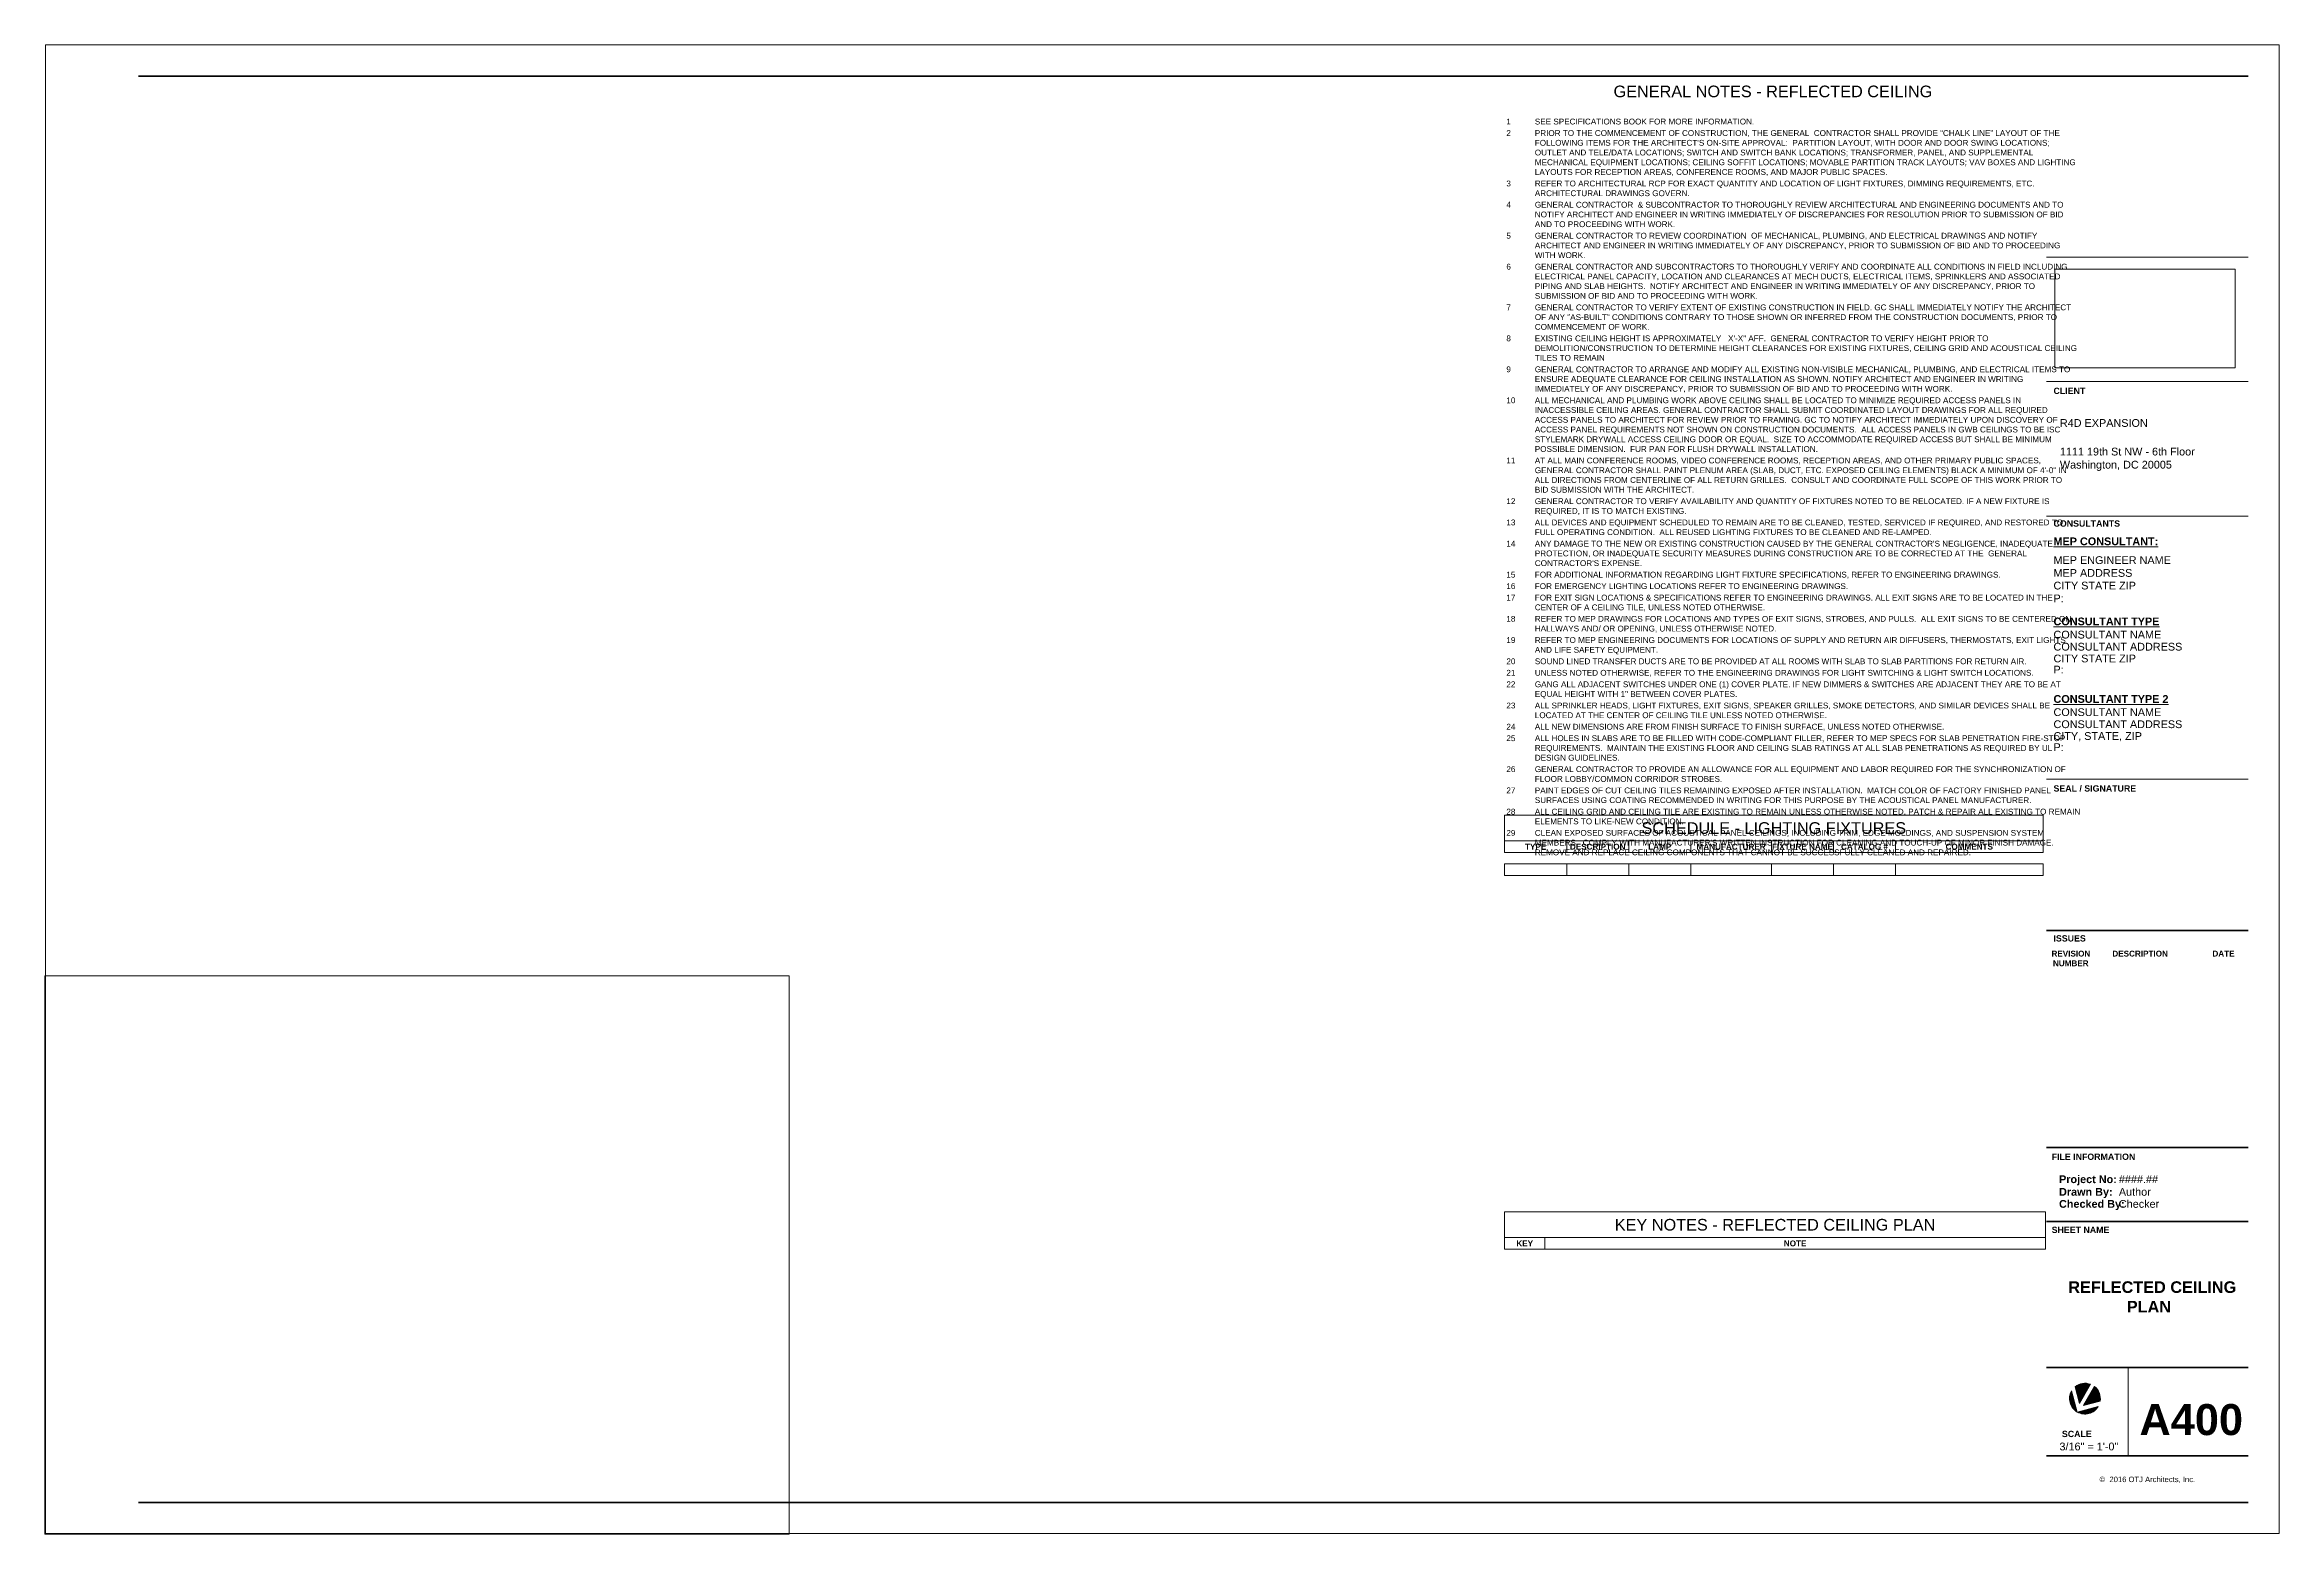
# Paper-space layout 'Layout1' of a CAD drawing. Header units: inches. Extents: x 0 to 36, y 0 to 24.
import ezdxf

# ---------------------------------------------------------------- set-up
doc = ezdxf.new("R2010")
doc.units = ezdxf.units.IN
doc.header["$MEASUREMENT"] = 0
for name, color, linetype, lineweight in [('A-ANNO-NOTE', 131, 'Continuous', 9), ('A-DETL-THIN', 151, 'Continuous', 9), ('G-ANNO-SCHD', 231, 'Continuous', 9), ('G-ANNO-TTLB', 6, 'Continuous', 9), ('G-ANNO-TTLB-THIN', 151, 'Continuous', 9), ('G-ANNO-TTLB-WIDE', 214, 'Continuous', 50)]:
    doc.layers.add(name, color=color, linetype=linetype, lineweight=lineweight)
doc.styles.add('Arial_B_1', font='arialbd.ttf', dxfattribs={"height": 0.09374999999999999})
doc.styles.add('Swis721 Lt BT', font='swissl.ttf', dxfattribs={"height": 0.1875})
doc.styles.add('Swis721 Lt BT_1', font='swissl.ttf', dxfattribs={"height": 0.08808360477741585})
doc.styles.add('Swis721 Lt BT_2', font='swissl.ttf', dxfattribs={"height": 0.125})
doc.styles.add('Swis721 Lt BT_3', font='swissl.ttf', dxfattribs={"height": 0.09374999999999999})
doc.styles.add('Swis721 Lt BT_B', font='', dxfattribs={"height": 0.09374999999999999})
doc.styles.add('Swis721 Lt BT_B_1', font='', dxfattribs={"height": 0.1015625})
doc.styles.add('Swis721 Lt BT_B_2', font='', dxfattribs={"height": 0.125})
doc.styles.add('Swis721 Lt BT_B_3', font='', dxfattribs={"height": 0.5})
doc.styles.add('Swis721 Lt BT_B_4', font='', dxfattribs={"height": 0.1875})
doc.styles.get('Swis721 Lt BT_B').set_extended_font_data('Swis721 Lt BT', bold=True)
doc.styles.get('Swis721 Lt BT_B_1').set_extended_font_data('Swis721 Lt BT', bold=True)
doc.styles.get('Swis721 Lt BT_B_2').set_extended_font_data('Swis721 Lt BT', bold=True)
doc.styles.get('Swis721 Lt BT_B_3').set_extended_font_data('Swis721 Lt BT', bold=True)
doc.styles.get('Swis721 Lt BT_B_4').set_extended_font_data('Swis721 Lt BT', bold=True)
picture_1 = doc.add_image_def('image1.jpg', size_in_pixel=(2551, 1396))

# ---------------------------------------------------------------- blocks, each defined once
blk = doc.blocks.new('TB-DC_VA-24 x 36 - DC_VA 24X36-3374688-REFLECTED CEILING PLAN')
at = {"layer": 'G-ANNO-TTLB'}
h = blk.add_hatch(color=256, dxfattribs=at)
edge = h.paths.add_edge_path(flags=0)
edge.add_line((32.66517749473161, 2.311137523626253), (32.75616867069017, 1.971553831908551))
edge.add_arc((32.88046492856971, 2.186841265746675), 0.2485925157591483, 149.9999999999986, 240.0000000000104, ccw=False)
h = blk.add_hatch(color=256, dxfattribs=at)
edge = h.paths.add_edge_path(flags=0)
edge.add_line((32.79448804294488, 2.111040377379424), (32.72269999401936, 2.378957023345547))
edge.add_arc((32.88046492856972, 2.186841265746635), 0.2485925157591917, 68.45651933527552, 129.3927463647064, ccw=False)
edge.add_line((32.97174988950517, 2.418066901865336), (32.79448804294488, 2.111040377379424))
h = blk.add_hatch(color=256, dxfattribs=at)
edge = h.paths.add_edge_path(flags=0)
edge.add_line((33.12572452239279, 2.146270703399233), (32.85780787642671, 2.074482654473722))
edge.add_line((32.85780787642671, 2.074482654473722), (33.03506972298693, 2.38150917895962))
edge.add_arc((32.88046492856969, 2.186841265746723), 0.2485925157591436, -9.39274636469412, 51.5434806647329, ccw=False)
h = blk.add_hatch(color=256, dxfattribs=at)
edge = h.paths.add_edge_path(flags=0)
edge.add_line((32.75616867069017, 1.97155383190856), (33.09575236240782, 2.062545007867137))
edge.add_arc((32.88046492856971, 2.186841265746674), 0.248592515759136, 240.0000000000069, 330.0000000000087, ccw=False)
at = {"layer": 'A-ANNO-NOTE'}
for p, q in [((32.75616867069017, 1.971553831908565), (32.66517749473162, 2.311137523626257)), ((32.66517749473162, 2.311137523626253), (32.75616867069017, 1.971553831908569)), ((32.75616867069017, 1.971553831908551), (32.66517749473161, 2.311137523626253)), ((32.72269999401936, 2.378957023345545), (32.79448804294488, 2.111040377379423)), ((32.79448804294488, 2.111040377379424), (32.72269999401936, 2.378957023345546)), ((32.72269999401936, 2.378957023345547), (32.79448804294488, 2.111040377379424)), ((32.97174988950518, 2.418066901865338), (32.79448804294488, 2.111040377379423)), ((32.79448804294488, 2.111040377379423), (32.97174988950518, 2.418066901865338)), ((32.79448804294488, 2.111040377379424), (32.97174988950517, 2.418066901865336)), ((33.03506972298698, 2.381509178959574), (32.85780787642671, 2.074482654473721)), ((32.85780787642671, 2.07448265447372), (33.03506972298698, 2.381509178959573)), ((33.03506972298693, 2.38150917895962), (32.85780787642671, 2.074482654473722)), ((33.09575236240781, 2.062545007867142), (32.75616867069017, 1.971553831908566)), ((32.75616867069018, 1.971553831908561), (33.09575236240781, 2.062545007867137)), ((33.09575236240782, 2.062545007867137), (32.75616867069017, 1.97155383190856)), ((33.12572452239277, 2.146270703399232), (32.85780787642671, 2.07448265447372)), ((32.85780787642671, 2.07448265447372), (33.12572452239277, 2.146270703399233)), ((32.85780787642671, 2.074482654473722), (33.12572452239279, 2.146270703399233))]:
    blk.add_line(p, q, dxfattribs=at)
for centre, radius, start, end in [((32.88046492856971, 2.186841265746674), 0.2485925157591424, 149.9999999999968, 240.0000000000108), ((32.8804649285697, 2.186841265746679), 0.2485925157591398, 149.999999999994, 239.9999999953111), ((32.88046492856971, 2.186841265746675), 0.2485925157591486, 149.9999999999979, 240.00000000001), ((32.88046492856973, 2.186841265746622), 0.2485925157592049, 68.4565193352762, 129.3927463647056), ((32.88046492856973, 2.18684126574662), 0.2485925157592115, 68.45651933527687, 129.3927463647065), ((32.88046492856972, 2.186841265746635), 0.2485925157591917, 68.4565193352751, 129.3927463647061), ((32.88046492856969, 2.186841265746727), 0.2485925157591366, 350.6072536353049, 51.54348066473147), ((32.88046492856969, 2.186841265746724), 0.2485925157591366, 350.6072536353153, 51.54348066473151), ((32.88046492856969, 2.186841265746723), 0.2485925157591436, 350.6072536353055, 51.54348066473253), ((32.88046492856971, 2.186841265746673), 0.248592515759136, 240.0000000000082, 330.0000000000084), ((32.8804649285697, 2.186841265746679), 0.2485925157591307, 239.9999999953101, 330.0000000000065), ((32.88046492856971, 2.186841265746674), 0.2485925157591396, 240.0000000000067, 330.0000000000076)]:
    blk.add_arc(centre, radius, start, end, dxfattribs=at)
at = {"layer": 'G-ANNO-TTLB'}
for p, q in [((0.01249999999996198, 24.0124999999998), (0.01249999999996198, 0.01249999999916795)), ((36.0125, 24.0125), (0.01249999999999929, 24.0125)), ((36.0125, 0.01249999999988205), (36.0125, 24.0125)), ((32.26249999999998, 20.58615224385849), (35.51249999999998, 20.58615224385849)), ((32.26249999999998, 20.58615224385849), (35.51249999999998, 20.58615224385849)), ((0.01249999999996198, 0.01249999999916529), (36.01249999999995, 0.01249999999916529))]:
    blk.add_line(p, q, dxfattribs=at)
at = {"layer": 'G-ANNO-TTLB-THIN'}
for p, q in [((32.26249999999998, 18.58047974385848), (35.51249999999999, 18.58047974385848)), ((32.26249999999998, 16.41007603562076), (35.51249999999999, 16.41007603562076)), ((32.26249999999997, 12.17184017249794), (35.51249999999999, 12.17184017249794)), ((33.57501179533868, 2.690203614458643), (33.57501179533868, 1.262499999999882))]:
    blk.add_line(p, q, dxfattribs=at)
at = {"layer": 'G-ANNO-TTLB-WIDE'}
for p, q in [((35.51249999999999, 23.50249999999988), (1.512500000000036, 23.50249999999988)), ((32.26249999999997, 9.731457673865457), (35.51249999999999, 9.731457673865457)), ((35.51249999999999, 6.238084377275196), (32.26249999999996, 6.238084377275206)), ((35.51249999999999, 5.04106319586103), (32.26249999999996, 5.041063195861041)), ((32.26249999999996, 2.690203614458643), (35.51249999999999, 2.690203614458643)), ((32.26249999999995, 1.262499999999882), (35.51249999999999, 1.262499999999882)), ((1.512499999999998, 0.512499999999882), (32.26249999999998, 0.512499999999882)), ((32.26249999999998, 0.512499999999882), (35.51249999999999, 0.512499999999882))]:
    blk.add_line(p, q, dxfattribs=at)
at = {"layer": 'G-ANNO-TTLB', "attachment_point": 1}
for s, insert, char_height, width, style in [('CLIENT', (32.37337726309554, 18.48351160700313), 0.1015625, 0.5712812499999999, 'Swis721 Lt BT_B_1'), ('CONSULTANTS', (32.37428590828188, 16.3443578987654), 0.1015625, 1.199375, 'Swis721 Lt BT_B_1'), ('\\LMEP CONSULTANT:', (32.37329619640249, 16.06908375908567), 0.125, 1.94425, 'Swis721 Lt BT_B_2'), ('SEAL / SIGNATURE', (32.37325769334894, 12.07467061962095), 0.1015625, 1.4834375, 'Swis721 Lt BT_B_1'), ('REVISION ', (32.34082635422935, 9.407632876168451), 0.09374999999999999, 0.7890624999999998, 'Arial_B_1'), ('ISSUES', (32.37329619640249, 9.657423061719074), 0.1015625, 0.5807499999999998, 'Swis721 Lt BT_B_1'), ('DESCRIPTION', (33.32202222069675, 9.407632876168451), 0.09374999999999999, 1.098375, 'Arial_B_1'), ('DATE', (34.93478327608478, 9.407632876168451), 0.09374999999999999, 0.4355624999999999, 'Arial_B_1'), ('NUMBER', (32.36426385422935, 9.25138287616845), 0.09374999999999999, 0.7101562499999998, 'Arial_B_1'), ('FILE INFORMATION', (32.3437895233209, 6.13768637871323), 0.1015625, 1.51815625, 'Swis721 Lt BT_B_1'), ('Project No:', (32.46268918111955, 5.786302740495374), 0.125, 1.05103125, 'Swis721 Lt BT_B_2'), ('Drawn By:', (32.46268918111955, 5.582971810793802), 0.125, 0.9658125, 'Swis721 Lt BT_B_2'), ('Checked By:', (32.46268918111955, 5.388781716767457), 0.125, 1.20253125, 'Swis721 Lt BT_B_2'), ('SHEET NAME', (32.3437895233209, 4.958094586423889), 0.1015625, 1.0415625, 'Swis721 Lt BT_B_1'), ('SCALE', (32.50898079860782, 1.668787931287453), 0.1015625, 0.5270937499999999, 'Swis721 Lt BT_B_1'), ('©  2016 OTJ Architects, Inc.', (33.11587570819173, 0.9295714964828042), 0.08808360477741585, 1.855875, 'Swis721 Lt BT_1')]:
    blk.add_mtext(s, dxfattribs=dict(at, insert=insert, char_height=char_height, width=width, style=style))
at = {"layer": 'G-ANNO-TTLB'}
image = blk.add_image(picture_1, insert=(32.39394147330498, 18.80362172958001), size_in_units=(2.9068955071309204, 1.5907589682300123), dxfattribs=at)
image.dxf.flags = 7

psp = doc.layouts.get("Layout1")

# ---------------------------------------------------------------- linework, layer by layer
at = {"layer": 'A-DETL-THIN'}
for p, q in [((23.52789260353244, 11.59402580338565), (23.52789260353244, 11.17735913671899)), ((32.20437137538399, 11.59402580338565), (23.52789260353244, 11.59402580338565)), ((32.20437137538399, 11.17735913671899), (32.20437137538399, 11.59402580338565)), ((23.52789260353244, 11.17735913671899), (23.52789260353244, 10.99219320595626)), ((23.52789260353244, 11.17735913671899), (32.20437137538399, 11.17735913671899)), ((24.52789260353244, 11.17735913671899), (24.52789260353244, 10.99219320595626)), ((25.52789260353244, 11.17735913671899), (25.52789260353244, 10.99219320595626)), ((26.52789260353245, 11.17735913671899), (26.52789260353245, 10.99219320595626)), ((27.82759833170902, 11.17735913671899), (27.82759833170902, 10.99219320595626)), ((28.82759833170902, 11.17735913671899), (28.82759833170902, 10.99219320595626)), ((29.82759833170902, 11.17735913671899), (29.82759833170902, 10.99219320595626)), ((32.20437137538399, 11.17735913671899), (32.20437137538399, 10.99219320595626)), ((24.52789260353244, 10.99219320595626), (23.52789260353244, 10.99219320595626)), ((24.52789260353244, 10.80702727519353), (23.52789260353244, 10.80702727519353)), ((23.52789260353244, 10.80702727519353), (23.52789260353244, 10.62186134443081)), ((25.52789260353244, 10.99219320595626), (24.52789260353244, 10.99219320595626)), ((25.52789260353244, 10.80702727519353), (24.52789260353244, 10.80702727519353)), ((24.52789260353244, 10.80702727519353), (24.52789260353244, 10.62186134443081)), ((26.52789260353245, 10.99219320595626), (25.52789260353244, 10.99219320595626)), ((26.52789260353245, 10.80702727519353), (25.52789260353244, 10.80702727519353)), ((25.52789260353244, 10.80702727519353), (25.52789260353244, 10.62186134443081)), ((27.82759833170902, 10.99219320595626), (26.52789260353244, 10.99219320595626)), ((27.82759833170902, 10.80702727519353), (26.52789260353244, 10.80702727519353)), ((26.52789260353245, 10.80702727519353), (26.52789260353245, 10.62186134443081)), ((28.82759833170902, 10.99219320595626), (27.82759833170902, 10.99219320595626)), ((28.82759833170902, 10.80702727519353), (27.82759833170902, 10.80702727519353)), ((27.82759833170902, 10.80702727519353), (27.82759833170902, 10.62186134443081)), ((29.82759833170902, 10.99219320595626), (28.82759833170902, 10.99219320595626)), ((29.82759833170902, 10.80702727519353), (28.82759833170902, 10.80702727519353)), ((28.82759833170902, 10.80702727519353), (28.82759833170902, 10.62186134443081)), ((32.20437137538399, 10.99219320595626), (29.82759833170902, 10.99219320595626)), ((32.20437137538399, 10.80702727519353), (29.82759833170902, 10.80702727519353)), ((29.82759833170902, 10.80702727519353), (29.82759833170902, 10.62186134443081)), ((32.20437137538399, 10.80702727519353), (32.20437137538399, 10.62186134443081)), ((24.52789260353244, 10.62186134443081), (23.52789260353244, 10.62186134443081)), ((25.52789260353244, 10.62186134443081), (24.52789260353244, 10.62186134443081)), ((26.52789260353245, 10.62186134443081), (25.52789260353244, 10.62186134443081)), ((27.82759833170902, 10.62186134443081), (26.52789260353244, 10.62186134443081)), ((28.82759833170902, 10.62186134443081), (27.82759833170902, 10.62186134443081)), ((29.82759833170902, 10.62186134443081), (28.82759833170902, 10.62186134443081)), ((32.20437137538399, 10.62186134443081), (29.82759833170902, 10.62186134443081)), ((23.52789260353244, 5.199067570042953), (23.52789260353244, 4.782400903376286)), ((32.24431280241473, 5.199067570042953), (23.52789260353244, 5.199067570042953)), ((32.24431280241473, 4.782400903376286), (32.24431280241473, 5.199067570042953)), ((23.52789260353244, 4.782400903376286), (23.52789260353244, 4.597234972613561)), ((23.52789260353244, 4.782400903376286), (32.24431280241473, 4.782400903376286)), ((24.17484485994192, 4.782400903376286), (24.17484485994192, 4.597234972613561)), ((32.24431280241473, 4.782400903376286), (32.24431280241473, 4.597234972613561)), ((32.24431280241473, 4.597234972613561), (23.52789260353244, 4.597234972613561))]:
    psp.add_line(p, q, dxfattribs=at)

# ---------------------------------------------------------------- block references
at = {"layer": 'G-ANNO-TTLB'}
psp.add_blockref('TB-DC_VA-24 x 36 - DC_VA 24X36-3374688-REFLECTED CEILING PLAN', (0, 0), dxfattribs=at)

# ---------------------------------------------------------------- texts
at = {"layer": 'G-ANNO-SCHD', "line_spacing_factor": 1.005061956881442}
for s, insert, char_height, width, attachment_point, style in [('GENERAL NOTES - REFLECTED CEILING', (27.85162917804401, 23.35293945030674), 0.1875, 5.724385820280295, 2, 'Swis721 Lt BT'), ('1', (23.55601760353245, 22.82021950005814), 0.09374999999999999, 0.08309975267930748, 1, 'Swis721 Lt BT_3'), ('SEE SPECIFICATIONS BOOK FOR MORE INFORMATION.', (24.01451613698718, 22.82021950005814), 0.09374999999999999, 3.955548227535036, 1, 'Swis721 Lt BT_3'), ('2', (23.55601760353245, 22.63505356929542), 0.09374999999999999, 0.08309975267930748, 1, 'Swis721 Lt BT_3'), ("PRIOR TO THE COMMENCEMENT OF CONSTRUCTION, THE GENERAL  CONTRACTOR SHALL PROVIDE “CHALK LINE” LAYOUT OF THE\\PFOLLOWING ITEMS FOR THE ARCHITECT'S ON-SITE APPROVAL:  PARTITION LAYOUT, WITH DOOR AND DOOR SWING LOCATIONS;\\POUTLET AND TELE/DATA LOCATIONS; SWITCH AND SWITCH BANK LOCATIONS; TRANSFORMER, PANEL, AND SUPPLEMENTAL\\PMECHANICAL EQUIPMENT LOCATIONS; CEILING SOFFIT LOCATIONS; MOVABLE PARTITION TRACK LAYOUTS; VAV BOXES AND LIGHTING\\PLAYOUTS FOR RECEPTION AREAS, CONFERENCE ROOMS, AND MAJOR PUBLIC SPACES.", (24.01451613698718, 22.63505356929542), 0.09374999999999999, 9.730981038746906, 1, 'Swis721 Lt BT_3'), ('3', (23.55601760353245, 21.82172391548179), 0.09374999999999999, 0.08309975267930748, 1, 'Swis721 Lt BT_3'), ('REFER TO ARCHITECTURAL RCP FOR EXACT QUANTITY AND LOCATION OF LIGHT FIXTURES, DIMMING REQUIREMENTS, ETC.\\PARCHITECTURAL DRAWINGS GOVERN.', (24.01451613698718, 21.82172391548179), 0.09374999999999999, 8.942720527617476, 1, 'Swis721 Lt BT_3'), ('4', (23.55601760353245, 21.47951705395634), 0.09374999999999999, 0.08309975267930748, 1, 'Swis721 Lt BT_3'), ('GENERAL CONTRACTOR  & SUBCONTRACTOR TO THOROUGHLY REVIEW ARCHITECTURAL AND ENGINEERING DOCUMENTS AND TO\\PNOTIFY ARCHITECT AND ENGINEER IN WRITING IMMEDIATELY OF DISCREPANCIES FOR RESOLUTION PRIOR TO SUBMISSION OF BID\\PAND TO PROCEEDING WITH WORK.', (24.01451613698718, 21.47951705395634), 0.09374999999999999, 9.524418796372627, 1, 'Swis721 Lt BT_3'), ('5', (23.55601760353245, 20.98026926166816), 0.09374999999999999, 0.08309975267930748, 1, 'Swis721 Lt BT_3'), ('GENERAL CONTRACTOR TO REVIEW COORDINATION  OF MECHANICAL, PLUMBING, AND ELECTRICAL DRAWINGS AND NOTIFY\\PARCHITECT AND ENGINEER IN WRITING IMMEDIATELY OF ANY DISCREPANCY, PRIOR TO SUBMISSION OF BID AND TO PROCEEDING\\PWITH WORK.', (24.01451613698718, 20.98026926166816), 0.09374999999999999, 9.43300906842539, 1, 'Swis721 Lt BT_3'), ('6', (23.55601760353245, 20.48102146937999), 0.09374999999999999, 0.08309975267930748, 1, 'Swis721 Lt BT_3'), ('GENERAL CONTRACTOR AND SUBCONTRACTORS TO THOROUGHLY VERIFY AND COORDINATE ALL CONDITIONS IN FIELD INCLUDING\\PELECTRICAL PANEL CAPACITY, LOCATION AND CLEARANCES AT MECH DUCTS, ELECTRICAL ITEMS, SPRINKLERS AND ASSOCIATED\\PPIPING AND SLAB HEIGHTS.  NOTIFY ARCHITECT AND ENGINEER IN WRITING IMMEDIATELY OF ANY DISCREPANCY, PRIOR TO\\PSUBMISSION OF BID AND TO PROCEEDING WITH WORK.', (24.01451613698718, 20.48102146937999), 0.09374999999999999, 9.614641384995876, 1, 'Swis721 Lt BT_3'), ('7', (23.55601760353245, 19.82473274632908), 0.09374999999999999, 0.08309975267930748, 1, 'Swis721 Lt BT_3'), ('GENERAL CONTRACTOR TO VERIFY EXTENT OF EXISTING CONSTRUCTION IN FIELD. GC SHALL IMMEDIATELY NOTIFY THE ARCHITECT\\POF ANY "AS-BUILT" CONDITIONS CONTRARY TO THOSE SHOWN OR INFERRED FROM THE CONSTRUCTION DOCUMENTS, PRIOR TO\\PCOMMENCEMENT OF WORK.', (24.01451613698718, 19.82473274632908), 0.09374999999999999, 9.574278647980213, 1, 'Swis721 Lt BT_3'), ('8', (23.55601760353245, 19.32548495404091), 0.09374999999999999, 0.08309975267930748, 1, 'Swis721 Lt BT_3'), ('EXISTING CEILING HEIGHT IS APPROXIMATELY   X\'-X" AFF.  GENERAL CONTRACTOR TO VERIFY HEIGHT PRIOR TO\\PDEMOLITION/CONSTRUCTION TO DETERMINE HEIGHT CLEARANCES FOR EXISTING FIXTURES, CEILING GRID AND ACOUSTICAL CEILING\\PTILES TO REMAIN', (24.01451613698718, 19.32548495404091), 0.09374999999999999, 9.749975267930749, 1, 'Swis721 Lt BT_3'), ('9', (23.55601760353245, 18.82623716175273), 0.09374999999999999, 0.08309975267930748, 1, 'Swis721 Lt BT_3'), ('GENERAL CONTRACTOR TO ARRANGE AND MODIFY ALL EXISTING NON-VISIBLE MECHANICAL, PLUMBING, AND ELECTRICAL ITEMS TO\\PENSURE ADEQUATE CLEARANCE FOR CEILING INSTALLATION AS SHOWN. NOTIFY ARCHITECT AND ENGINEER IN WRITING\\PIMMEDIATELY OF ANY DISCREPANCY, PRIOR TO SUBMISSION OF BID AND TO PROCEEDING WITH WORK.', (24.01451613698718, 18.82623716175273), 0.09374999999999999, 9.639571310799669, 1, 'Swis721 Lt BT_3'), ('10', (23.55601760353245, 18.32698936946456), 0.09374999999999999, 0.166199505358615, 1, 'Swis721 Lt BT_3'), ('ALL MECHANICAL AND PLUMBING WORK ABOVE CEILING SHALL BE LOCATED TO MINIMIZE REQUIRED ACCESS PANELS IN\\PINACCESSIBLE CEILING AREAS. GENERAL CONTRACTOR SHALL SUBMIT COORDINATED LAYOUT DRAWINGS FOR ALL REQUIRED\\PACCESS PANELS TO ARCHITECT FOR REVIEW PRIOR TO FRAMING. GC TO NOTIFY ARCHITECT IMMEDIATELY UPON DISCOVERY OF\\PACCESS PANEL REQUIREMENTS NOT SHOWN ON CONSTRUCTION DOCUMENTS.  ALL ACCESS PANELS IN GWB CEILINGS TO BE ISC\\PSTYLEMARK DRYWALL ACCESS CEILING DOOR OR EQUAL.  SIZE TO ACCOMMODATE REQUIRED ACCESS BUT SHALL BE MINIMUM\\PPOSSIBLE DIMENSION.  FUR PAN FOR FLUSH DRYWALL INSTALLATION.', (24.01451613698718, 18.32698936946456), 0.09374999999999999, 9.495927452596865, 1, 'Swis721 Lt BT_3'), ('11', (23.55601760353245, 17.3566187848882), 0.09374999999999999, 0.166199505358615, 1, 'Swis721 Lt BT_3'), ('AT ALL MAIN CONFERENCE ROOMS, VIDEO CONFERENCE ROOMS, RECEPTION AREAS, AND OTHER PRIMARY PUBLIC SPACES,\\PGENERAL CONTRACTOR SHALL PAINT PLENUM AREA (SLAB, DUCT, ETC. EXPOSED CEILING ELEMENTS) BLACK A MINIMUM OF 4\'-0" IN\\PALL DIRECTIONS FROM CENTERLINE OF ALL RETURN GRILLES.  CONSULT AND COORDINATE FULL SCOPE OF THIS WORK PRIOR TO\\PBID SUBMISSION WITH THE ARCHITECT.', (24.01451613698718, 17.3566187848882), 0.09374999999999999, 9.583775762572133, 1, 'Swis721 Lt BT_3'), ('12', (23.55601760353245, 16.7003300618373), 0.09374999999999999, 0.166199505358615, 1, 'Swis721 Lt BT_3'), ('GENERAL CONTRACTOR TO VERIFY AVAILABILITY AND QUANTITY OF FIXTURES NOTED TO BE RELOCATED. IF A NEW FIXTURE IS\\PREQUIRED, IT IS TO MATCH EXISTING.', (24.01451613698718, 16.7003300618373), 0.09374999999999999, 9.148095630667765, 1, 'Swis721 Lt BT_3'), ('13', (23.55601760353245, 16.35812320031185), 0.09374999999999999, 0.166199505358615, 1, 'Swis721 Lt BT_3'), ('ALL DEVICES AND EQUIPMENT SCHEDULED TO REMAIN ARE TO BE CLEANED, TESTED, SERVICED IF REQUIRED, AND RESTORED TO\\PFULL OPERATING CONDITION.  ALL REUSED LIGHTING FIXTURES TO BE CLEANED AND RE-LAMPED.', (24.01451613698718, 16.35812320031185), 0.09374999999999999, 9.470997526793072, 1, 'Swis721 Lt BT_3'), ('14', (23.55601760353245, 16.0159163387864), 0.09374999999999999, 0.166199505358615, 1, 'Swis721 Lt BT_3'), ("ANY DAMAGE TO THE NEW OR EXISTING CONSTRUCTION CAUSED BY THE GENERAL CONTRACTOR'S NEGLIGENCE, INADEQUATE\\PPROTECTION, OR INADEQUATE SECURITY MEASURES DURING CONSTRUCTION ARE TO BE CORRECTED AT THE  GENERAL\\PCONTRACTOR'S EXPENSE.", (24.01451613698718, 16.0159163387864), 0.09374999999999999, 9.31073371805441, 1, 'Swis721 Lt BT_3'), ('15', (23.55601760353245, 15.51666854649823), 0.09374999999999999, 0.166199505358615, 1, 'Swis721 Lt BT_3'), ('FOR ADDITIONAL INFORMATION REGARDING LIGHT FIXTURE SPECIFICATIONS, REFER TO ENGINEERING DRAWINGS.', (24.01451613698718, 15.51666854649823), 0.09374999999999999, 8.347963726298433, 1, 'Swis721 Lt BT_3'), ('16', (23.55601760353245, 15.3315026157355), 0.09374999999999999, 0.166199505358615, 1, 'Swis721 Lt BT_3'), ('17', (23.55601760353245, 15.14633668497277), 0.09374999999999999, 0.166199505358615, 1, 'Swis721 Lt BT_3'), ('FOR EXIT SIGN LOCATIONS & SPECIFICATIONS REFER TO ENGINEERING DRAWINGS. ALL EXIT SIGNS ARE TO BE LOCATED IN THE\\PCENTER OF A CEILING TILE, UNLESS NOTED OTHERWISE.', (24.01451613698718, 15.14633668497277), 0.09374999999999999, 9.270370981038745, 1, 'Swis721 Lt BT_3'), ('FOR EMERGENCY LIGHTING LOCATIONS REFER TO ENGINEERING DRAWINGS.', (24.01451613698718, 15.3315026157355), 0.09374999999999999, 5.631788953009067, 1, 'Swis721 Lt BT_3'), ('18', (23.55601760353245, 14.80412982344732), 0.09374999999999999, 0.166199505358615, 1, 'Swis721 Lt BT_3'), ('REFER TO MEP DRAWINGS FOR LOCATIONS AND TYPES OF EXIT SIGNS, STROBES, AND PULLS.  ALL EXIT SIGNS TO BE CENTERED ON\\PHALLWAYS AND/ OR OPENING, UNLESS OTHERWISE NOTED.', (24.01451613698718, 14.80412982344732), 0.09374999999999999, 9.606331409727945, 1, 'Swis721 Lt BT_3'), ('19', (23.55601760353245, 14.46192296192187), 0.09374999999999999, 0.166199505358615, 1, 'Swis721 Lt BT_3'), ('REFER TO MEP ENGINEERING DOCUMENTS FOR LOCATIONS OF SUPPLY AND RETURN AIR DIFFUSERS, THERMOSTATS, EXIT LIGHTS\\PAND LIFE SAFETY EQUIPMENT.', (24.01451613698718, 14.46192296192187), 0.09374999999999999, 9.505424567188788, 1, 'Swis721 Lt BT_3'), ('20', (23.55601760353245, 14.11971610039642), 0.09374999999999999, 0.166199505358615, 1, 'Swis721 Lt BT_3'), ('SOUND LINED TRANSFER DUCTS ARE TO BE PROVIDED AT ALL ROOMS WITH SLAB TO SLAB PARTITIONS FOR RETURN AIR.', (24.01451613698718, 14.11971610039642), 0.09374999999999999, 8.793140972794722, 1, 'Swis721 Lt BT_3'), ('21', (23.55601760353245, 13.9345501696337), 0.09374999999999999, 0.166199505358615, 1, 'Swis721 Lt BT_3'), ('22', (23.55601760353245, 13.74938423887097), 0.09374999999999999, 0.166199505358615, 1, 'Swis721 Lt BT_3'), ('GANG ALL ADJACENT SWITCHES UNDER ONE (1) COVER PLATE. IF NEW DIMMERS & SWITCHES ARE ADJACENT THEY ARE TO BE AT\\PEQUAL HEIGHT WITH 1" BETWEEN COVER PLATES.', (24.01451613698718, 13.74938423887097), 0.09374999999999999, 9.43063478977741, 1, 'Swis721 Lt BT_3'), ('UNLESS NOTED OTHERWISE, REFER TO THE ENGINEERING DRAWINGS FOR LIGHT SWITCHING & LIGHT SWITCH LOCATIONS.', (24.01451613698718, 13.9345501696337), 0.09374999999999999, 8.956966199505356, 1, 'Swis721 Lt BT_3'), ('23', (23.55601760353245, 13.40717737734552), 0.09374999999999999, 0.166199505358615, 1, 'Swis721 Lt BT_3'), ('ALL SPRINKLER HEADS, LIGHT FIXTURES, EXIT SIGNS, SPEAKER GRILLES, SMOKE DETECTORS, AND SIMILAR DEVICES SHALL BE\\PLOCATED AT THE CENTER OF CEILING TILE UNLESS NOTED OTHERWISE.', (24.01451613698718, 13.40717737734552), 0.09374999999999999, 9.193206924979387, 1, 'Swis721 Lt BT_3'), ('24', (23.55601760353245, 13.06497051582007), 0.09374999999999999, 0.166199505358615, 1, 'Swis721 Lt BT_3'), ('ALL NEW DIMENSIONS ARE FROM FINISH SURFACE TO FINISH SURFACE, UNLESS NOTED OTHERWISE.', (24.01451613698718, 13.06497051582007), 0.09374999999999999, 7.362638087386644, 1, 'Swis721 Lt BT_3'), ('25', (23.55601760353245, 12.87980458505734), 0.09374999999999999, 0.166199505358615, 1, 'Swis721 Lt BT_3'), ('ALL HOLES IN SLABS ARE TO BE FILLED WITH CODE-COMPLIANT FILLER, REFER TO MEP SPECS FOR SLAB PENETRATION FIRE-STOP\\PREQUIREMENTS.  MAINTAIN THE EXISTING FLOOR AND CEILING SLAB RATINGS AT ALL SLAB PENETRATIONS AS REQUIRED BY UL\\PDESIGN GUIDELINES.', (24.01451613698718, 12.87980458505734), 0.09374999999999999, 9.498301731244846, 1, 'Swis721 Lt BT_3'), ('26', (23.55601760353245, 12.38055679276917), 0.09374999999999999, 0.166199505358615, 1, 'Swis721 Lt BT_3'), ('GENERAL CONTRACTOR TO PROVIDE AN ALLOWANCE FOR ALL EQUIPMENT AND LABOR REQUIRED FOR THE SYNCHRONIZATION OF\\PFLOOR LOBBY/COMMON CORRIDOR STROBES.', (24.01451613698718, 12.38055679276917), 0.09374999999999999, 9.563594394064301, 1, 'Swis721 Lt BT_3'), ('27', (23.55601760353245, 12.03834993124372), 0.09374999999999999, 0.166199505358615, 1, 'Swis721 Lt BT_3'), ('PAINT EDGES OF CUT CEILING TILES REMAINING EXPOSED AFTER INSTALLATION.  MATCH COLOR OF FACTORY FINISHED PANEL\\PSURFACES USING COATING RECOMMENDED IN WRITING FOR THIS PURPOSE BY THE ACOUSTICAL PANEL MANUFACTURER.', (24.01451613698718, 12.03834993124372), 0.09374999999999999, 9.262061005770816, 1, 'Swis721 Lt BT_3'), ('28', (23.55601760353245, 11.69614306971827), 0.09374999999999999, 0.166199505358615, 1, 'Swis721 Lt BT_3'), ('ALL CEILING GRID AND CEILING TILE ARE EXISTING TO REMAIN UNLESS OTHERWISE NOTED. PATCH & REPAIR ALL EXISTING TO REMAIN\\PELEMENTS TO LIKE-NEW CONDITION.', (24.01451613698718, 11.69614306971827), 0.09374999999999999, 9.75709810387469, 1, 'Swis721 Lt BT_3'), ('29', (23.55601760353245, 11.35393620819282), 0.09374999999999999, 0.166199505358615, 1, 'Swis721 Lt BT_3'), ("CLEAN EXPOSED SURFACES OF ACOUSTICAL PANEL CEILINGS, INCLUDING TRIM, EDGE MOLDINGS, AND SUSPENSION SYSTEM\\PMEMBERS.  COMPLY WITH MANUFACTURER'S WRITTEN INSTRUCTION FOR CLEANING AND TOUCH-UP OF MINOR FINISH DAMAGE.\\PREMOVE AND REPLACE CEILING COMPONENTS THAT CANNOT BE SUCCESSFULLY CLEANED AND REPAIRED.", (24.01451613698718, 11.35393620819282), 0.09374999999999999, 9.357032151690024, 1, 'Swis721 Lt BT_3'), ('SCHEDULE - LIGHTING FIXTURES', (27.86613198945822, 11.47896791159468), 0.1875, 4.750931574608408, 2, 'Swis721 Lt BT'), ('TYPE', (24.02789260353244, 11.1314138921088), 0.09374999999999999, 0.365638911788953, 2, 'Swis721 Lt BT_B'), ('DESCRIPTION', (25.02789260353245, 11.1314138921088), 0.09374999999999999, 1.003132728771641, 2, 'Swis721 Lt BT_B'), ('LAMP', (26.02789260353244, 11.1314138921088), 0.09374999999999999, 0.4048145094806265, 2, 'Swis721 Lt BT_B'), ('MANUFACTURER', (27.17774546762073, 11.1314138921088), 0.09374999999999999, 1.240560593569662, 2, 'Swis721 Lt BT_B'), ('FIXTURE NAME', (28.32759833170902, 11.1314138921088), 0.09374999999999999, 1.089793899422918, 2, 'Swis721 Lt BT_B'), ('CATALOG #', (29.32759833170902, 11.1314138921088), 0.09374999999999999, 0.8749216817807087, 2, 'Swis721 Lt BT_B'), ('COMMENTS', (31.01598485354651, 11.1314138921088), 0.09374999999999999, 0.8749216817807087, 2, 'Swis721 Lt BT_B'), ('KEY NOTES - REFLECTED CEILING PLAN', (27.88610270297359, 5.084009678251984), 0.1875, 5.745754328112118, 2, 'Swis721 Lt BT'), ('KEY', (23.85136873173719, 4.736455658766105), 0.09374999999999999, 0.2861005770816158, 2, 'Swis721 Lt BT_B'), ('NOTE', (28.20957883117832, 4.736455658766105), 0.09374999999999999, 0.4119373454245671, 2, 'Swis721 Lt BT_B')]:
    psp.add_mtext(s, dxfattribs=dict(at, insert=insert, char_height=char_height, width=width, attachment_point=attachment_point, style=style))
at = {"layer": 'G-ANNO-TTLB', "attachment_point": 1}
for s, insert, char_height, width, style in [('R4D EXPANSION', (32.47597181717762, 17.97711896474945), 0.125, 1.60021875, 'Swis721 Lt BT_2'), ('Washington, DC 20005', (32.47597181717762, 17.3047892763968), 0.125, 2.11784375, 'Swis721 Lt BT_2'), ('1111 19th St NW - 6th Floor', (32.47597181717762, 17.5157267763968), 0.125, 2.528156249999999, 'Swis721 Lt BT_2'), ('MEP ENGINEER NAME', (32.37329619640249, 15.76608070687899), 0.125, 2.1525625, 'Swis721 Lt BT_2'), ('MEP ADDRESS', (32.37329619640249, 15.55979345238129), 0.125, 1.43609375, 'Swis721 Lt BT_2'), ('CITY STATE ZIP', (32.37329619640249, 15.35590391542068), 0.125, 1.4581875, 'Swis721 Lt BT_2'), ('P:', (32.37329619640249, 15.14951201184332), 0.125, 0.18621875, 'Swis721 Lt BT_2'), ('\\LCONSULTANT TYPE', (32.37329619640249, 14.77793952068951), 0.125, 1.94425, 'Swis721 Lt BT_B_2'), ('CONSULTANT NAME', (32.37329619640249, 14.56532899027771), 0.125, 1.9884375, 'Swis721 Lt BT_2'), ('CONSULTANT ADDRESS', (32.37329619640249, 14.37089065882814), 0.125, 2.357718749999999, 'Swis721 Lt BT_2'), ('CITY STATE ZIP', (32.37329619640249, 14.18069538057389), 0.125, 1.4581875, 'Swis721 Lt BT_2'), ('P:', (32.37329619640249, 14.0012047508661), 0.125, 0.18621875, 'Swis721 Lt BT_2'), ('\\LCONSULTANT TYPE 2', (32.37329619640249, 13.52793952068951), 0.125, 2.121, 'Swis721 Lt BT_B_2'), ('CONSULTANT NAME', (32.37329619640249, 13.31532899027771), 0.125, 1.9884375, 'Swis721 Lt BT_2'), ('CONSULTANT ADDRESS', (32.37329619640249, 13.12089065882814), 0.125, 2.357718749999999, 'Swis721 Lt BT_2'), ('CITY, STATE, ZIP', (32.37329619640249, 12.93069538057389), 0.125, 1.5718125, 'Swis721 Lt BT_2'), ('P:', (32.37329619640249, 12.7512047508661), 0.125, 0.18621875, 'Swis721 Lt BT_2'), ('####.##', (33.42686801243938, 5.786302740495374), 0.125, 1.0415625, 'Swis721 Lt BT_2'), ('Author', (33.42686801243938, 5.582971810793802), 0.125, 0.59653125, 'Swis721 Lt BT_2'), ('Checker', (33.42686801243938, 5.388781716767457), 0.125, 0.7606562499999999, 'Swis721 Lt BT_2'), ('REFLECTED CEILING', (32.61193870031771, 4.078515975852335), 0.1875, 3.077343749999999, 'Swis721 Lt BT_B_4'), ('PLAN', (33.55464703365104, 3.763411809185668), 0.1875, 0.79221875, 'Swis721 Lt BT_B_4'), ('A400', (33.75861885138099, 2.099413532018115), 0.5, 1.87796875, 'Swis721 Lt BT_B_3'), (' 3/16" = 1\'-0"', (32.42096271624565, 1.478367938482996), 0.125, 1.18990625, 'Swis721 Lt BT_2')]:
    psp.add_mtext(s, dxfattribs=dict(at, insert=insert, char_height=char_height, width=width, style=style))

# ---------------------------------------------------------------- viewports
at = {"layer": '0'}
psp.add_viewport(center=(6, 4.5), size=(12, 9), view_center_point=(6, 4.5), view_height=12, dxfattribs=at)

doc.saveas('drawing.dxf')
